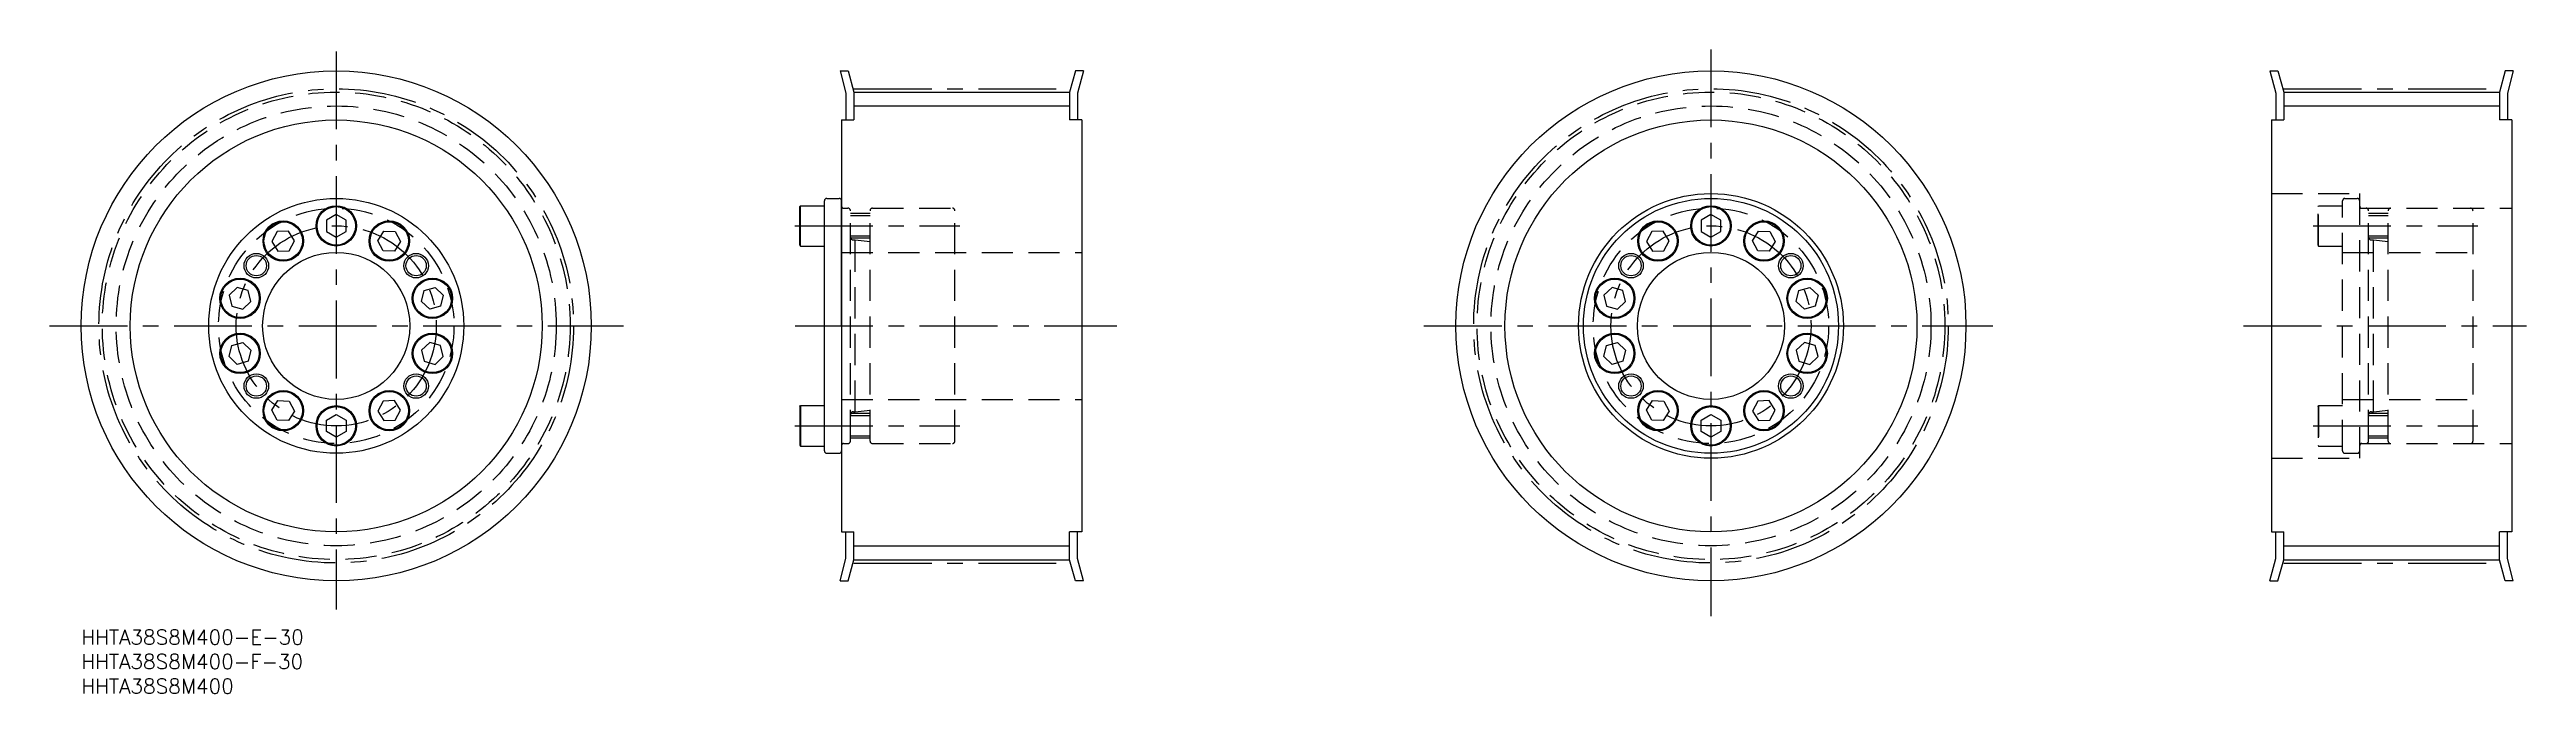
# Model space of a CAD drawing. Extents: x -6 to 499, y -13 to 118.
import ezdxf

# ---------------------------------------------------------------- set-up
doc = ezdxf.new("R2010")
doc.units = 0
doc.header["$LTSCALE"] = 0.5
doc.linetypes.add('CENTER', pattern=[50.8, 31.75, -6.35, 6.35, -6.35])
doc.linetypes.add('DASHED', pattern=[19.05, 12.7, -6.35])
for name, color, linetype in [('MSM_CENTER', 1, 'CENTER'), ('MSM_CONTINUOUS', 7, 'CONTINUOUS'), ('MSM_DASHED', 4, 'DASHED'), ('MSM_NARROW', 5, 'CONTINUOUS'), ('MSM_PART_NUMBER', 7, 'CONTINUOUS')]:
    doc.layers.add(name, color=color, linetype=linetype)
doc.styles.get("Standard").update_dxf_attribs({"font": 'txt.shx', "height": 3, "bigfont": 'bigfont.shx'})

# ---------------------------------------------------------------- blocks, each defined once
blk = doc.blocks.new('*U2')
at = {"layer": 'MSM_PART_NUMBER'}
blk.add_text('HHTA38S8M400-E-30', height=3, dxfattribs=at).set_placement((0, -3))
blk = doc.blocks.new('*U3')
at = {"layer": 'MSM_PART_NUMBER'}
blk.add_text('HHTA38S8M400-F-30', height=3, dxfattribs=at).set_placement((0, -8))
blk = doc.blocks.new('*U4')
at = {"layer": 'MSM_PART_NUMBER'}
blk.add_text('HHTA38S8M400', height=3, dxfattribs=at).set_placement((0, -13))

msp = doc.modelspace()

# ---------------------------------------------------------------- linework, layer by layer
at = {"layer": 'MSM_CENTER'}
for p, q in [((52, 117.97), (52, 4.14)), ((332.28, 118.38), (332.28, 2.75)), ((157.53, 110.38), (201.53, 110.38)), ((449.05, 110.38), (493.05, 110.38)), ((145.53, 82.4), (179.13, 82.4)), ((455.05, 82.4), (488.65, 82.4)), ((-6.45, 62), (110.6, 62)), ((145.55, 62), (211.16, 62)), ((273.77, 62), (389.73, 62)), ((440.86, 62), (498.55, 62)), ((145.53, 41.6), (179.13, 41.6)), ((455.05, 41.6), (488.65, 41.6)), ((157.53, 13.61), (201.53, 13.61)), ((449.05, 13.61), (493.05, 13.61))]:
    msp.add_line(p, q, dxfattribs=at)
for centre, radius in [((52, 62), 48.38), ((332.28, 62), 48.38), ((52, 62), 20.4), ((332.28, 62), 20.4)]:
    msp.add_circle(centre, radius, dxfattribs=at)
at = {"layer": 'MSM_CONTINUOUS'}
for p, q in [((154.71, 114), (155.93, 109.48)), ((154.71, 114), (156.36, 114)), ((156.36, 114), (157.53, 109.69)), ((202.69, 114), (201.53, 109.69)), ((204.35, 114), (202.69, 114)), ((204.35, 114), (203.13, 109.48)), ((446.23, 114), (447.45, 109.48)), ((446.23, 114), (447.88, 114)), ((447.88, 114), (449.05, 109.69)), ((494.21, 114), (493.05, 109.69)), ((495.87, 114), (494.21, 114)), ((495.87, 114), (494.65, 109.48)), ((155.93, 109.48), (155.93, 104)), ((157.53, 109.69), (201.53, 109.69)), ((157.53, 109.69), (157.53, 104)), ((201.53, 109.69), (201.53, 104)), ((203.13, 109.48), (203.13, 104)), ((447.45, 109.48), (447.45, 104)), ((449.05, 109.69), (493.05, 109.69)), ((449.05, 109.69), (449.05, 104)), ((493.05, 109.69), (493.05, 104)), ((494.65, 109.48), (494.65, 104)), ((155.03, 104), (155.03, 20)), ((155.03, 104), (157.53, 104)), ((204.03, 104), (201.53, 104)), ((204.03, 104), (204.03, 20)), ((446.55, 104), (446.55, 20)), ((446.55, 104), (449.05, 104)), ((495.55, 104), (493.05, 104)), ((495.55, 104), (495.55, 20)), ((146.53, 86.32), (146.65, 86.52)), ((146.53, 78.48), (146.53, 86.32)), ((146.65, 78.27), (146.65, 86.52)), ((146.65, 86.52), (151.53, 86.52)), ((151.53, 36.5), (151.53, 87.5)), ((152.03, 88), (154.53, 88)), ((155.03, 62), (155.03, 87.5)), ((39.97, 81.26), (38.88, 79.22)), ((42.27, 81.34), (39.97, 81.26)), ((43.5, 79.38), (42.27, 81.34)), ((52, 84.71), (50, 83.55)), ((50, 83.55), (50, 81.25)), ((50, 81.25), (52, 80.09)), ((54, 83.55), (52, 84.71)), ((52, 80.09), (54, 81.25)), ((54, 81.25), (54, 83.55)), ((60.5, 79.38), (61.73, 81.34)), ((61.73, 81.34), (64.03, 81.26)), ((64.03, 81.26), (65.12, 79.22)), ((320.24, 81.26), (319.16, 79.22)), ((322.55, 81.34), (320.24, 81.26)), ((323.77, 79.38), (322.55, 81.34)), ((332.28, 84.71), (330.28, 83.55)), ((330.28, 83.55), (330.28, 81.25)), ((330.28, 81.25), (332.28, 80.09)), ((334.28, 83.55), (332.28, 84.71)), ((332.28, 80.09), (334.28, 81.25)), ((334.28, 81.25), (334.28, 83.55)), ((340.78, 79.38), (342, 81.34)), ((342, 81.34), (344.31, 81.26)), ((344.31, 81.26), (345.4, 79.22)), ((38.88, 79.22), (40.11, 77.26)), ((40.11, 77.26), (42.41, 77.34)), ((42.41, 77.34), (43.5, 79.38)), ((61.59, 77.34), (60.5, 79.38)), ((63.89, 77.26), (61.59, 77.34)), ((65.12, 79.22), (63.89, 77.26)), ((146.53, 78.48), (146.65, 78.27)), ((146.65, 78.27), (151.53, 78.27)), ((319.16, 79.22), (320.38, 77.26)), ((320.38, 77.26), (322.69, 77.34)), ((322.69, 77.34), (323.77, 79.38)), ((341.86, 77.34), (340.78, 79.38)), ((344.17, 77.26), (341.86, 77.34)), ((345.4, 79.22), (344.17, 77.26)), ((151.53, 74.75), (151.53, 74.75)), ((31.83, 69.86), (30.17, 68.26)), ((30.17, 68.26), (30.73, 66.02)), ((30.73, 66.02), (32.95, 65.38)), ((34.05, 69.23), (31.83, 69.86)), ((32.95, 65.38), (34.61, 66.99)), ((34.61, 66.99), (34.05, 69.23)), ((69.39, 66.99), (69.95, 69.23)), ((71.05, 65.38), (69.39, 66.99)), ((69.95, 69.23), (72.17, 69.86)), ((73.27, 66.02), (71.05, 65.38)), ((72.17, 69.86), (73.83, 68.26)), ((73.83, 68.26), (73.27, 66.02)), ((312.11, 69.86), (310.45, 68.26)), ((310.45, 68.26), (311.01, 66.02)), ((311.01, 66.02), (313.23, 65.38)), ((314.33, 69.23), (312.11, 69.86)), ((313.23, 65.38), (314.89, 66.99)), ((314.89, 66.99), (314.33, 69.23)), ((349.67, 66.99), (350.23, 69.23)), ((351.33, 65.38), (349.67, 66.99)), ((350.23, 69.23), (352.45, 69.86)), ((353.55, 66.02), (351.33, 65.38)), ((352.45, 69.86), (354.11, 68.26)), ((354.11, 68.26), (353.55, 66.02)), ((30.17, 55.74), (30.73, 57.98)), ((31.83, 54.14), (30.17, 55.74)), ((30.73, 57.98), (32.95, 58.62)), ((32.95, 58.62), (34.61, 57.01)), ((34.61, 57.01), (34.05, 54.77)), ((71.05, 58.62), (69.39, 57.01)), ((69.39, 57.01), (69.95, 54.77)), ((73.27, 57.98), (71.05, 58.62)), ((72.17, 54.14), (73.83, 55.74)), ((73.83, 55.74), (73.27, 57.98)), ((310.45, 55.74), (311.01, 57.98)), ((312.11, 54.14), (310.45, 55.74)), ((311.01, 57.98), (313.23, 58.62)), ((313.23, 58.62), (314.89, 57.01)), ((314.89, 57.01), (314.33, 54.77)), ((351.33, 58.62), (349.67, 57.01)), ((349.67, 57.01), (350.23, 54.77)), ((353.55, 57.98), (351.33, 58.62)), ((352.45, 54.14), (354.11, 55.74)), ((354.11, 55.74), (353.55, 57.98)), ((34.05, 54.77), (31.83, 54.14)), ((69.95, 54.77), (72.17, 54.14)), ((314.33, 54.77), (312.11, 54.14)), ((350.23, 54.77), (352.45, 54.14)), ((38.88, 44.78), (40.11, 46.74)), ((40.11, 46.74), (42.41, 46.66)), ((42.41, 46.66), (43.5, 44.62)), ((61.59, 46.66), (60.5, 44.62)), ((63.89, 46.74), (61.59, 46.66)), ((65.12, 44.78), (63.89, 46.74)), ((146.53, 45.52), (146.65, 45.72)), ((146.53, 45.52), (146.53, 37.68)), ((146.65, 45.72), (146.65, 37.47)), ((146.65, 45.72), (151.53, 45.72)), ((319.16, 44.78), (320.38, 46.74)), ((320.38, 46.74), (322.69, 46.66)), ((322.69, 46.66), (323.77, 44.62)), ((341.86, 46.66), (340.78, 44.62)), ((344.17, 46.74), (341.86, 46.66)), ((345.4, 44.78), (344.17, 46.74)), ((39.97, 42.74), (38.88, 44.78)), ((42.27, 42.66), (39.97, 42.74)), ((43.5, 44.62), (42.27, 42.66)), ((50, 42.75), (52, 43.91)), ((50, 40.45), (50, 42.75)), ((52, 39.29), (50, 40.45)), ((52, 43.91), (54, 42.75)), ((54, 40.45), (52, 39.29)), ((54, 42.75), (54, 40.45)), ((60.5, 44.62), (61.73, 42.66)), ((61.73, 42.66), (64.03, 42.74)), ((64.03, 42.74), (65.12, 44.78)), ((320.24, 42.74), (319.16, 44.78)), ((322.55, 42.66), (320.24, 42.74)), ((323.77, 44.62), (322.55, 42.66)), ((330.28, 42.75), (332.28, 43.91)), ((330.28, 40.45), (330.28, 42.75)), ((332.28, 39.29), (330.28, 40.45)), ((332.28, 43.91), (334.28, 42.75)), ((334.28, 40.45), (332.28, 39.29)), ((334.28, 42.75), (334.28, 40.45)), ((340.78, 44.62), (342, 42.66)), ((342, 42.66), (344.31, 42.74)), ((344.31, 42.74), (345.4, 44.78)), ((146.53, 37.68), (146.65, 37.47)), ((146.65, 37.47), (151.53, 37.47)), ((152.03, 36), (154.53, 36)), ((155.03, 20), (157.53, 20)), ((155.93, 14.52), (155.93, 20)), ((157.53, 14.3), (157.53, 20)), ((204.03, 20), (201.53, 20)), ((201.53, 14.3), (201.53, 20)), ((203.13, 14.52), (203.13, 20)), ((446.55, 20), (449.05, 20)), ((447.45, 14.52), (447.45, 20)), ((449.05, 14.3), (449.05, 20)), ((495.55, 20), (493.05, 20)), ((493.05, 14.3), (493.05, 20)), ((494.65, 14.52), (494.65, 20)), ((154.71, 10), (155.93, 14.52)), ((156.36, 10), (157.53, 14.3)), ((157.53, 14.3), (201.53, 14.3)), ((202.69, 10), (201.53, 14.3)), ((204.35, 10), (203.13, 14.52)), ((446.23, 10), (447.45, 14.52)), ((447.88, 10), (449.05, 14.3)), ((449.05, 14.3), (493.05, 14.3)), ((494.21, 10), (493.05, 14.3)), ((495.87, 10), (494.65, 14.52)), ((154.71, 10), (156.36, 10)), ((204.35, 10), (202.69, 10)), ((446.23, 10), (447.88, 10)), ((495.87, 10), (494.21, 10))]:
    msp.add_line(p, q, dxfattribs=at)
for centre, radius in [((52, 62), 52), ((332.28, 62), 52), ((52, 62), 42), ((332.28, 62), 42), ((52, 62), 26), ((52, 82.4), 4.12), ((52, 82.4), 3.92), ((332.28, 62), 27), ((332.28, 62), 26), ((332.28, 82.4), 4.12), ((332.28, 82.4), 3.92), ((41.19, 79.3), 4.12), ((41.19, 79.3), 3.92), ((62.81, 79.3), 4.12), ((62.81, 79.3), 3.92), ((321.47, 79.3), 4.12), ((321.47, 79.3), 3.92), ((343.09, 79.3), 4.12), ((343.09, 79.3), 3.92), ((35.71, 74.28), 2.07), ((52, 62), 15), ((68.29, 74.28), 2.07), ((315.98, 74.28), 2.07), ((332.28, 62), 15), ((348.57, 74.28), 2.07), ((32.39, 67.62), 4.12), ((32.39, 67.62), 3.92), ((71.61, 67.62), 4.12), ((71.61, 67.62), 3.92), ((312.67, 67.62), 4.12), ((312.67, 67.62), 3.92), ((351.89, 67.62), 4.12), ((351.89, 67.62), 3.92), ((32.39, 56.38), 4.12), ((32.39, 56.38), 3.92), ((71.61, 56.38), 4.12), ((71.61, 56.38), 3.92), ((312.67, 56.38), 4.12), ((312.67, 56.38), 3.92), ((351.89, 56.38), 4.12), ((351.89, 56.38), 3.92), ((35.71, 49.72), 2.07), ((68.29, 49.72), 2.07), ((315.98, 49.72), 2.07), ((348.57, 49.72), 2.07), ((41.19, 44.7), 4.12), ((41.19, 44.7), 3.92), ((52, 41.6), 4.12), ((52, 41.6), 3.92), ((62.81, 44.7), 4.12), ((62.81, 44.7), 3.92), ((321.47, 44.7), 4.12), ((321.47, 44.7), 3.92), ((332.28, 41.6), 4.12), ((332.28, 41.6), 3.92), ((343.09, 44.7), 4.12), ((343.09, 44.7), 3.92)]:
    msp.add_circle(centre, radius, dxfattribs=at)
for centre, start, end in [((152.03, 87.5), 90, 180.0009), ((154.53, 87.5), 0, 90), ((152.03, 36.5), 179.9991, 270), ((154.53, 36.5), 270, 0)]:
    msp.add_arc(centre, 0.5, start, end, dxfattribs=at)
at = {"layer": 'MSM_DASHED'}
for p, q in [((155.44, 86), (156.33, 86)), ((161.33, 86), (177.63, 86)), ((446.55, 89), (464.55, 89)), ((456.05, 86.32), (456.17, 86.52)), ((456.05, 78.48), (456.05, 86.32)), ((456.17, 78.27), (456.17, 86.52)), ((456.17, 86.52), (461.05, 86.52)), ((461.05, 36.5), (461.05, 87.5)), ((461.55, 88), (464.05, 88)), ((464.55, 35), (464.55, 89)), ((464.55, 86), (495.55, 86)), ((156.83, 38.5), (156.83, 85.5)), ((160.83, 84.9), (156.83, 84.9)), ((160.83, 84.47), (156.83, 84.47)), ((160.83, 38.5), (160.83, 85.5)), ((178.13, 38.5), (178.13, 85.5)), ((466.35, 38.5), (466.35, 85.5)), ((470.35, 84.9), (466.35, 84.9)), ((470.35, 84.47), (466.35, 84.47)), ((470.35, 38.5), (470.35, 85.5)), ((487.65, 38.5), (487.65, 85.5)), ((155.03, 77), (204.03, 77)), ((160.83, 80.33), (156.83, 80.33)), ((160.83, 79.9), (156.83, 79.9)), ((157.43, 79.52), (157.83, 79.52)), ((157.83, 44.48), (157.83, 79.52)), ((157.83, 79.52), (160.83, 79.19)), ((456.05, 78.48), (456.17, 78.27)), ((456.17, 78.27), (461.05, 78.27)), ((461.05, 77), (487.65, 77)), ((470.35, 80.33), (466.35, 80.33)), ((470.35, 79.9), (466.35, 79.9)), ((466.95, 79.52), (467.35, 79.52)), ((467.35, 44.48), (467.35, 79.52)), ((467.35, 79.52), (470.35, 79.19)), ((461.05, 74.75), (461.05, 74.75)), ((155.03, 47), (204.03, 47)), ((456.05, 45.52), (456.17, 45.72)), ((456.05, 45.52), (456.05, 37.68)), ((456.17, 45.72), (456.17, 37.47)), ((456.17, 45.72), (461.05, 45.72)), ((461.05, 47), (487.65, 47)), ((160.83, 44.1), (156.83, 44.1)), ((160.83, 43.67), (156.83, 43.67)), ((157.43, 44.48), (157.83, 44.48)), ((157.83, 44.48), (160.83, 44.81)), ((470.35, 44.1), (466.35, 44.1)), ((470.35, 43.67), (466.35, 43.67)), ((466.95, 44.48), (467.35, 44.48)), ((467.35, 44.48), (470.35, 44.81)), ((155.44, 38), (156.33, 38)), ((160.83, 39.53), (156.83, 39.53)), ((160.83, 39.1), (156.83, 39.1)), ((161.33, 38), (177.63, 38)), ((456.05, 37.68), (456.17, 37.47)), ((456.17, 37.47), (461.05, 37.47)), ((461.55, 36), (464.05, 36)), ((464.55, 38), (495.55, 38)), ((470.35, 39.53), (466.35, 39.53)), ((470.35, 39.1), (466.35, 39.1)), ((446.55, 35), (464.55, 35))]:
    msp.add_line(p, q, dxfattribs=at)
for centre, radius in [((52, 62), 47.69), ((52, 62), 44.86), ((332.28, 62), 47.69), ((332.28, 62), 44.86), ((52, 62), 24), ((332.28, 62), 24)]:
    msp.add_circle(centre, radius, dxfattribs=at)
for centre, radius, start, end in [((155.44, 86.41), 0.41, 180, 270), ((156.33, 85.5), 0.5, 0, 90), ((161.33, 85.5), 0.5, 90, 180), ((177.63, 85.5), 0.5, 0, 90), ((461.55, 87.5), 0.5, 90, 180.0009), ((464.05, 87.5), 0.5, 0, 90), ((464.96, 86.41), 0.41, 180, 270), ((465.85, 85.5), 0.5, 0, 90), ((470.85, 85.5), 0.5, 90, 180), ((487.15, 85.5), 0.5, 0, 90), ((157.43, 80.12), 0.6, 180, 270), ((466.95, 80.12), 0.6, 180, 270), ((157.43, 43.88), 0.6, 90, 180), ((466.95, 43.88), 0.6, 90, 180), ((155.44, 37.59), 0.41, 90, 180), ((156.33, 38.5), 0.5, 270, 0), ((161.33, 38.5), 0.5, 180, 270), ((177.63, 38.5), 0.5, 270, 0), ((461.55, 36.5), 0.5, 179.9991, 270), ((464.05, 36.5), 0.5, 270, 0), ((464.96, 37.59), 0.41, 90, 180), ((465.85, 38.5), 0.5, 270, 0), ((470.85, 38.5), 0.5, 180, 270), ((487.15, 38.5), 0.5, 270, 0)]:
    msp.add_arc(centre, radius, start, end, dxfattribs=at)
at = {"layer": 'MSM_NARROW'}
for p, q in [((157.53, 106.86), (201.53, 106.86)), ((449.05, 106.86), (493.05, 106.86)), ((157.53, 17.13), (201.53, 17.13)), ((449.05, 17.13), (493.05, 17.13))]:
    msp.add_line(p, q, dxfattribs=at)
for centre in [(35.71, 74.28), (68.29, 74.28), (315.98, 74.28), (348.57, 74.28), (35.71, 49.72), (68.29, 49.72), (315.98, 49.72), (348.57, 49.72)]:
    msp.add_circle(centre, 2.5, dxfattribs=at)

# ---------------------------------------------------------------- block references
at = {"layer": 'MSM_CONTINUOUS'}
for name in ['*U2', '*U3', '*U4']:
    msp.add_blockref(name, (0, 0), dxfattribs=at)

doc.saveas('drawing.dxf')
